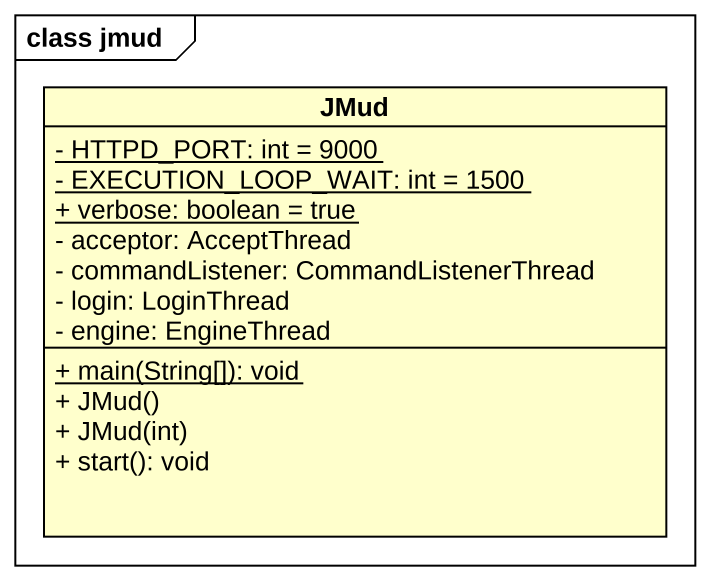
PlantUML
@startuml
mainframe class jmud
hide circle
hide empty members
skinparam classAttributeIconSize 0
class JMud {
  {static} - HTTPD_PORT: int = 9000
  {static} - EXECUTION_LOOP_WAIT: int = 1500
  {static} + verbose: boolean = true
  - acceptor: AcceptThread
  - commandListener: CommandListenerThread
  - login: LoginThread
  - engine: EngineThread
  {static} + main(String[]): void
  + JMud()
  + JMud(int)
  + start(): void
}
@enduml
